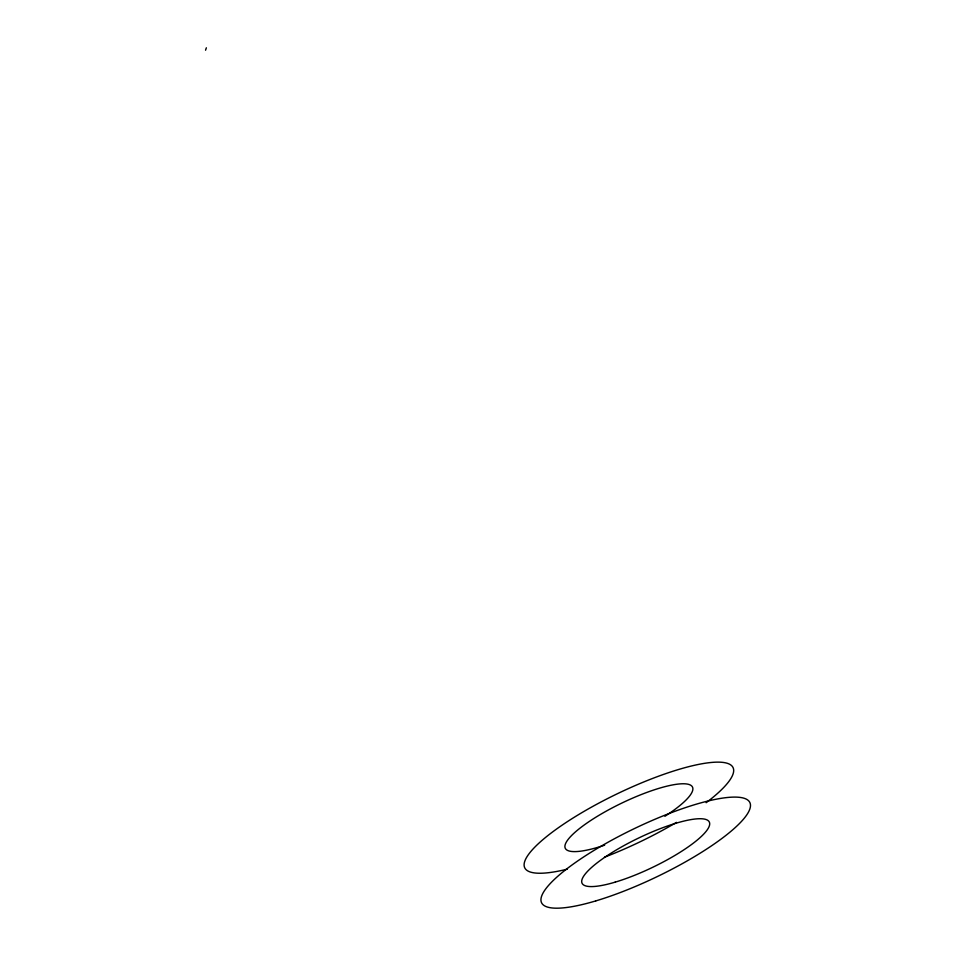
<?xml version="1.0" encoding="UTF-8"?>
<svg xmlns="http://www.w3.org/2000/svg" width="956" height="956" viewBox="0 0 956 956"><rect width="100%" height="100%" fill="white"/><g stroke="black" fill="none" stroke-linecap="round" stroke-linejoin="round"><path stroke-width="1.43" d="M205.552 50.214L206.353 47.8M567.314 869.147A115.58 26.589 -25.7 0 1 546.485 836.679A115.58 26.589 -25.7 0 1 696.685 764.8A115.58 26.589 -25.7 0 1 706.149 802.717M676.501 822.375A115.58 26.589 -25.7 0 1 604.455 857.209M604.658 845.176A70.601 16.24 -25.7 0 1 575.464 831.887A70.601 16.24 -25.7 0 1 673.813 784.709A70.601 16.24 -25.7 0 1 664.886 816.293M595.731 900.922A115.58 26.589 -25.7 0 0 750.448 804.701A115.58 26.589 -25.7 0 0 590.928 852.31A115.58 26.589 -25.7 0 0 595.731 900.922M615.186 882.137A70.601 16.24 -25.7 0 0 709.675 823.367A70.601 16.24 -25.7 0 0 612.246 852.441A70.601 16.24 -25.7 0 0 615.186 882.137"/></g></svg>
